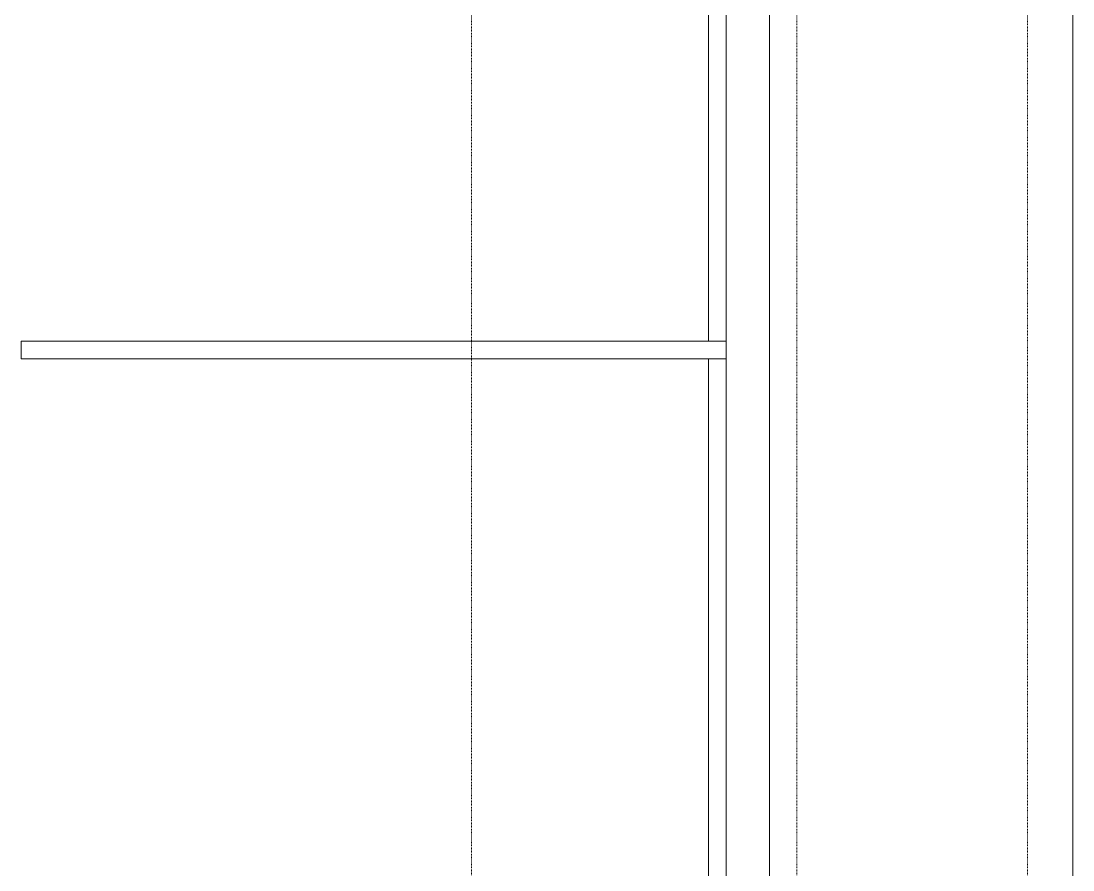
# Model space of a CAD drawing. Header units: inches. Extents: x -4450 to -273, y 9564 to 12971.
# Drawn here: x -4243.3 to -4064.2, y 10903.2 to 11047.7 of the extents above; entities that cross this region are included whole.
import ezdxf

# ---------------------------------------------------------------- set-up
doc = ezdxf.new("R2010")
doc.units = ezdxf.units.IN
doc.header["$MEASUREMENT"] = 0
doc.linetypes.add('Aligning Line 1_8_', pattern=[0.25, 0.125, -0.125])
for name, color, linetype, lineweight in [('0-1', 7, 'Continuous', 5), ('0-3', 7, 'Continuous', 9), ('C-PRKG-1', 7, 'Continuous', 9), ('C-TOPO', 7, 'Continuous', 9), ('G-ANNO-SYMB', 111, 'Aligning Line 1_8_', 9), ('G-ANNO-SYMB-2', 147, 'Aligning Line 1_8_', 9)]:
    doc.layers.add(name, color=color, linetype=linetype, lineweight=lineweight)

# ---------------------------------------------------------------- blocks, each defined once
blk = doc.blocks.new('Parking_Stall_Multiple2 - street parking-1330739-FLOOR PLAN - ROOF')
at = {"layer": 'C-PRKG-1'}
for p, q in [((0, -720), (0, -963)), ((3, -960), (3, -723)), ((120, -960), (0, -960)), ((0, -960), (0, -1203)), ((120, -960), (3, -960)), ((120, -963), (120, -960)), ((120, -963), (120, -960)), ((0, -963), (120, -963)), ((3, -1118.8), (3, -963)), ((3, -963), (120, -963))]:
    blk.add_line(p, q, dxfattribs=at)
blk = doc.blocks.new('CTR  - Topography_rvt-1-FLOOR PLAN - ROOF')
at = {"layer": 'C-TOPO'}
for p, q in [((-4115.91, 11115.77), (-4115.91, 11043.33)), ((-4115.91, 11043.33), (-4115.91, 11115.77)), ((-4064.23, 10832.08), (-4064.23, 11065.89)), ((-4064.23, 11065.89), (-4064.23, 10832.08)), ((-4115.91, 11043.33), (-4115.91, 10841.26)), ((-4115.91, 10841.26), (-4115.91, 11043.33))]:
    blk.add_line(p, q, dxfattribs=at)
at = {"layer": '0-3', "rotation": 180}
blk.add_blockref('Parking_Stall_Multiple2 - street parking-1330739-FLOOR PLAN - ROOF', (-4123.27, 10030.18), dxfattribs=at)
blk = doc.blocks.new('CTR - 1st Phase - Common Walls_rvt-1-FLOOR PLAN - ROOF')
at = {"layer": 'G-ANNO-SYMB-2'}
for p, q in [((-4166.61, 9706.24), (-4166.61, 12428.12)), ((-4111.25, 9706.24), (-4111.25, 12363.34))]:
    blk.add_line(p, q, dxfattribs=at)

msp = doc.modelspace()

# ---------------------------------------------------------------- linework, layer by layer
at = {"layer": 'G-ANNO-SYMB'}
msp.add_line((-4071.96, 9706.24), (-4071.96, 12461.73), dxfattribs=at)

# ---------------------------------------------------------------- block references
at = {"layer": '0-1'}
for name in ['CTR  - Topography_rvt-1-FLOOR PLAN - ROOF', 'CTR - 1st Phase - Common Walls_rvt-1-FLOOR PLAN - ROOF']:
    msp.add_blockref(name, (0, 0), dxfattribs=at)

doc.saveas('drawing.dxf')
